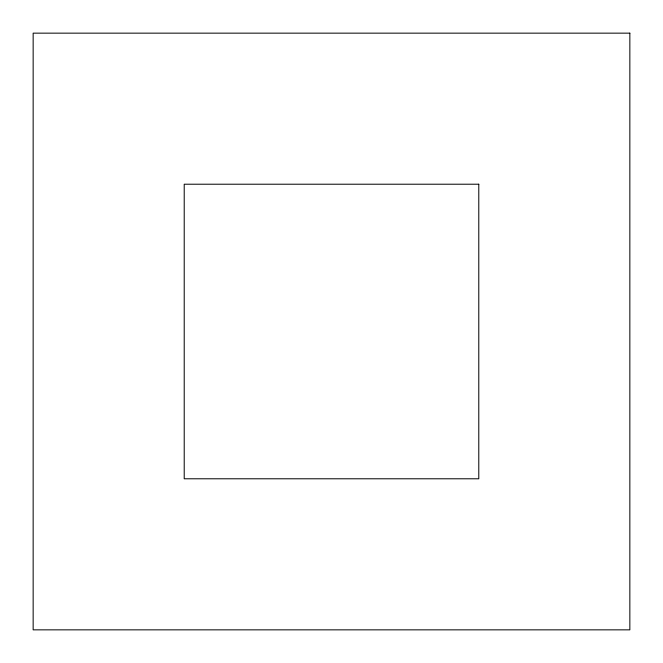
<?xml version="1.0" encoding="UTF-8"?>
<svg xmlns="http://www.w3.org/2000/svg" width="663" height="663" viewBox="0 0 663 663"><rect width="100%" height="100%" fill="white"/><g stroke="black" fill="none" stroke-linecap="round" stroke-linejoin="round"><path stroke-width="0.99" d="M629.85 33.15L33.15 33.15L33.15 629.85L629.85 629.85L629.85 33.15M478.785 184.215L184.215 184.215L184.215 478.785L478.785 478.785L478.785 184.215"/></g></svg>
